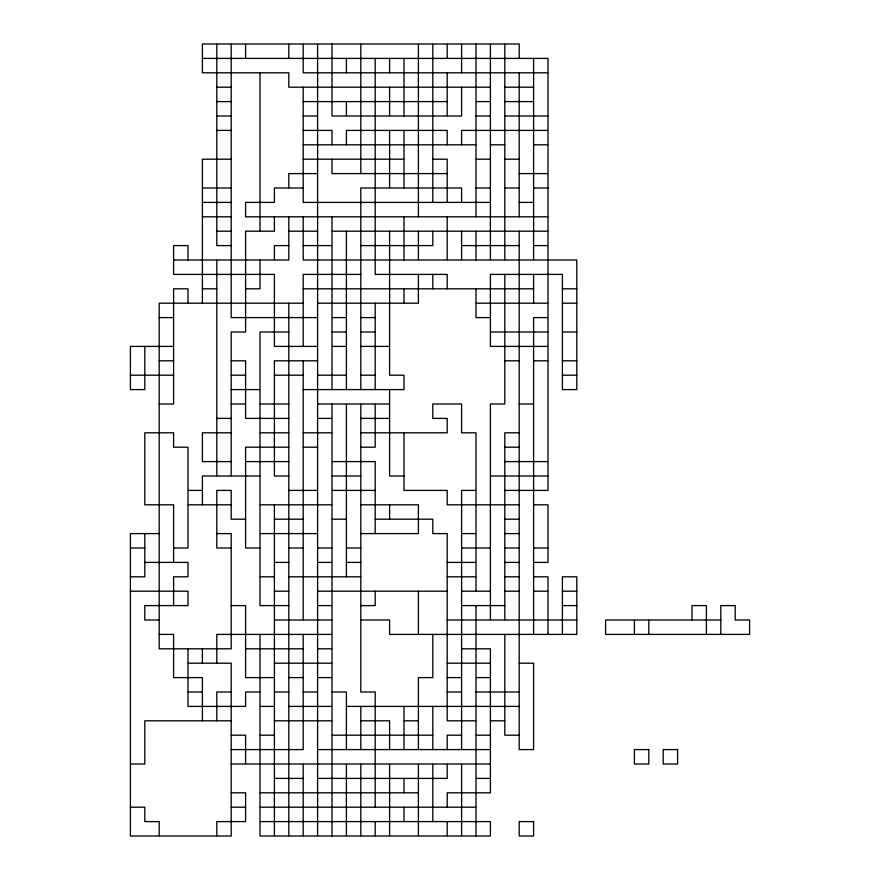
<?xml version="1.0" encoding="UTF-8"?>
<svg xmlns="http://www.w3.org/2000/svg" width="880" height="880" viewBox="0 0 880 880"><rect width="100%" height="100%" fill="white"/><g stroke="black" fill="none" stroke-linecap="round" stroke-linejoin="round"><path stroke-width="1.32" d="M202.4 58.399L547.998 58.399L547.998 490.402L504.801 490.402M547.998 72.798L303.204 72.798L303.204 44M216.799 87.197L231.198 87.197M490.402 87.197L288.805 87.197L288.805 72.798L202.4 72.798L202.4 44L519.2 44L519.2 58.399M504.801 87.197L533.599 87.197M216.799 101.596L231.198 101.596M303.204 101.596L447.205 101.596M476.003 101.596L490.402 101.596M504.801 101.596L533.599 101.596M216.799 115.995L231.198 115.995M303.204 115.995L317.603 115.995M476.003 115.995L490.402 115.995M504.801 115.995L547.998 115.995M216.799 130.405L231.198 130.405M303.204 130.405L332.002 130.405L332.002 144.804M547.998 130.405L461.604 130.405L461.604 144.804M303.204 144.804L476.003 144.804M490.402 144.804L504.801 144.804M533.599 144.804L547.998 144.804M231.198 159.203L202.4 159.203L202.4 303.204M303.204 159.203L403.997 159.203M432.795 159.203L447.205 159.203L447.205 202.4M476.003 159.203L490.402 159.203M504.801 159.203L519.2 159.203M317.603 173.602L288.805 173.602L288.805 188.001M447.205 173.602L332.002 173.602L332.002 159.203M519.2 173.602L547.998 173.602M202.4 188.001L231.198 188.001M303.204 188.001L274.395 188.001L274.395 202.4L245.597 202.4L245.597 216.799L547.998 216.799M476.003 188.001L490.402 188.001M504.801 188.001L519.2 188.001M533.599 188.001L547.998 188.001M202.4 202.4L231.198 202.4M490.402 202.4L303.204 202.4L303.204 87.197M519.2 202.4L533.599 202.4M202.4 216.799L231.198 216.799M216.799 231.198L231.198 231.198M288.805 231.198L317.603 231.198M332.002 231.198L547.998 231.198M231.198 245.597L216.799 245.597L216.799 44M288.805 245.597L274.395 245.597L274.395 259.996M303.204 245.597L332.002 245.597M360.8 245.597L432.795 245.597L432.795 231.198M461.604 245.597L519.2 245.597M533.599 245.597L547.998 245.597M173.602 259.996L288.805 259.996L288.805 216.799M360.8 274.395L303.204 274.395L303.204 346.401M202.4 288.805L216.799 288.805M245.597 288.805L259.996 288.805L259.996 259.996M303.204 288.805L533.599 288.805M562.397 288.805L576.796 288.805M303.204 303.204L159.203 303.204L159.203 648.802L231.198 648.802L231.198 533.599L216.799 533.599M317.603 303.204L418.396 303.204L418.396 274.395M476.003 303.204L547.998 303.204M562.397 303.204L576.796 303.204M159.203 317.603L173.602 317.603M317.603 317.603L231.198 317.603L231.198 44M332.002 317.603L346.401 317.603M360.8 317.603L375.199 317.603M490.402 317.603L476.003 317.603L476.003 288.805M547.998 317.603L533.599 317.603L533.599 634.403M288.805 332.002L259.996 332.002L259.996 605.605L288.805 605.605M332.002 332.002L346.401 332.002M360.8 332.002L375.199 332.002M490.402 332.002L547.998 332.002M562.397 332.002L576.796 332.002M173.602 346.401L130.405 346.401L130.405 389.598L144.804 389.598L144.804 346.401M317.603 346.401L274.395 346.401L274.395 274.395L173.602 274.395L173.602 245.597L188.001 245.597L188.001 259.996M332.002 346.401L346.401 346.401M360.8 346.401L389.598 346.401M547.998 346.401L490.402 346.401L490.402 274.395L562.397 274.395L562.397 389.598L576.796 389.598L576.796 259.996L303.204 259.996L303.204 216.799M159.203 360.8L173.602 360.8M231.198 360.8L245.597 360.8L245.597 418.396L288.805 418.396M317.603 360.8L274.395 360.8L274.395 476.003L288.805 476.003M504.801 360.8L519.2 360.8M533.599 360.8L547.998 360.8M562.397 360.8L576.796 360.8M130.405 375.199L173.602 375.199M231.198 375.199L245.597 375.199M274.395 375.199L303.204 375.199M317.603 375.199L346.401 375.199M360.8 375.199L375.199 375.199M562.397 375.199L576.796 375.199M231.198 389.598L259.996 389.598M303.204 389.598L403.997 389.598L403.997 375.199L389.598 375.199L389.598 231.198M159.203 403.997L173.602 403.997L173.602 288.805L188.001 288.805L188.001 303.204M231.198 403.997L245.597 403.997M259.996 403.997L288.805 403.997M317.603 403.997L389.598 403.997M519.2 403.997L533.599 403.997M216.799 418.396L231.198 418.396M317.603 418.396L332.002 418.396M360.8 418.396L389.598 418.396M231.198 432.795L202.4 432.795L202.4 461.604L231.198 461.604M259.996 432.795L288.805 432.795M303.204 432.795L332.002 432.795M360.8 432.795L447.205 432.795L447.205 418.396L432.795 418.396L432.795 403.997L461.604 403.997L461.604 432.795L476.003 432.795L476.003 591.195M519.2 432.795L504.801 432.795L504.801 620.004M288.805 447.205L245.597 447.205L245.597 547.998L259.996 547.998M303.204 447.205L317.603 447.205M360.8 447.205L375.199 447.205L375.199 403.997M504.801 447.205L519.2 447.205M245.597 461.604L288.805 461.604M332.002 461.604L375.199 461.604L375.199 533.599M504.801 461.604L547.998 461.604M259.996 476.003L202.4 476.003L202.4 504.801M332.002 476.003L360.8 476.003M403.997 476.003L389.598 476.003L389.598 389.598M490.402 476.003L547.998 476.003M188.001 490.402L202.4 490.402M288.805 490.402L317.603 490.402M332.002 490.402L375.199 490.402M476.003 490.402L461.604 490.402L461.604 749.595M188.001 504.801L231.198 504.801M259.996 504.801L332.002 504.801M360.8 504.801L418.396 504.801L418.396 533.599L360.8 533.599M519.2 504.801L447.205 504.801L447.205 490.402L403.997 490.402L403.997 432.795M533.599 504.801L547.998 504.801L547.998 562.397L533.599 562.397M245.597 519.2L231.198 519.2L231.198 490.402L216.799 490.402L216.799 547.998L231.198 547.998M274.395 519.2L303.204 519.2M332.002 519.2L346.401 519.2M375.199 519.2L432.795 519.2L432.795 533.599L447.205 533.599L447.205 720.797L476.003 720.797M504.801 519.2L519.2 519.2M159.203 533.599L130.405 533.599L130.405 836L231.198 836L231.198 663.201L188.001 663.201M259.996 533.599L317.603 533.599M461.604 533.599L476.003 533.599M504.801 533.599L519.2 533.599M130.405 547.998L144.804 547.998M173.602 547.998L188.001 547.998L188.001 447.205L173.602 447.205L173.602 432.795L144.804 432.795L144.804 504.801L173.602 504.801L173.602 562.397M288.805 547.998L303.204 547.998M317.603 547.998L332.002 547.998M346.401 547.998L360.8 547.998M461.604 547.998L490.402 547.998M504.801 547.998L519.2 547.998M533.599 547.998L547.998 547.998M144.804 562.397L188.001 562.397L188.001 576.796L173.602 576.796L173.602 605.605M274.395 562.397L288.805 562.397M317.603 562.397L332.002 562.397M346.401 562.397L360.8 562.397M447.205 562.397L476.003 562.397M504.801 562.397L519.2 562.397M130.405 576.796L144.804 576.796L144.804 533.599M259.996 576.796L274.395 576.796M288.805 576.796L360.8 576.796M447.205 576.796L476.003 576.796M504.801 576.796L519.2 576.796M533.599 576.796L547.998 576.796L547.998 634.403M130.405 591.195L188.001 591.195L188.001 605.605L144.804 605.605L144.804 620.004L159.203 620.004M274.395 591.195L288.805 591.195M317.603 591.195L447.205 591.195M461.604 591.195L490.402 591.195M504.801 591.195L519.2 591.195M533.599 591.195L547.998 591.195M562.397 591.195L576.796 591.195M231.198 605.605L245.597 605.605L245.597 677.6L274.395 677.6M317.603 605.605L332.002 605.605M360.8 605.605L375.199 605.605L375.199 591.195M461.604 605.605L504.801 605.605M562.397 605.605L576.796 605.605M274.395 620.004L332.002 620.004M360.8 620.004L389.598 620.004L389.598 634.403L576.796 634.403L576.796 576.796L562.397 576.796L562.397 634.403M447.205 620.004L576.796 620.004M720.797 620.004L605.605 620.004L605.605 634.403L749.595 634.403L749.595 620.004L735.196 620.004L735.196 605.605L720.797 605.605L720.797 634.403M159.203 634.403L173.602 634.403L173.602 677.6L202.4 677.6L202.4 720.797M332.002 634.403L216.799 634.403L216.799 663.201M245.597 648.802L303.204 648.802M317.603 648.802L332.002 648.802M461.604 648.802L490.402 648.802L490.402 792.803L447.205 792.803L447.205 807.202M274.395 663.201L332.002 663.201M447.205 663.201L490.402 663.201M519.2 663.201L533.599 663.201L533.599 749.595L519.2 749.595L519.2 231.198M288.805 677.6L303.204 677.6M317.603 677.6L332.002 677.6M447.205 677.6L461.604 677.6M476.003 677.6L490.402 677.6M188.001 691.999L202.4 691.999M231.198 691.999L216.799 691.999L216.799 720.797M259.996 691.999L245.597 691.999L245.597 706.398L188.001 706.398L188.001 648.802M274.395 691.999L288.805 691.999M303.204 691.999L317.603 691.999M332.002 691.999L346.401 691.999L346.401 749.595M447.205 691.999L461.604 691.999M476.003 691.999L519.2 691.999M259.996 706.398L274.395 706.398M288.805 706.398L332.002 706.398M346.401 706.398L519.2 706.398M231.198 720.797L144.804 720.797L144.804 764.005L130.405 764.005M274.395 720.797L332.002 720.797M360.8 720.797L389.598 720.797L389.598 749.595M403.997 720.797L418.396 720.797M490.402 720.797L504.801 720.797M231.198 735.196L245.597 735.196L245.597 764.005M259.996 735.196L274.395 735.196M332.002 735.196L432.795 735.196M461.604 735.196L447.205 735.196L447.205 749.595M476.003 735.196L490.402 735.196M519.2 735.196L504.801 735.196L504.801 634.403M231.198 749.595L303.204 749.595L303.204 634.403M317.603 749.595L490.402 749.595M231.198 764.005L490.402 764.005M274.395 778.404L303.204 778.404M317.603 778.404L447.205 778.404L447.205 764.005M476.003 778.404L490.402 778.404M231.198 792.803L245.597 792.803L245.597 821.601L216.799 821.601L216.799 836M259.996 792.803L418.396 792.803M130.405 807.202L144.804 807.202L144.804 821.601L159.203 821.601L159.203 836M231.198 807.202L245.597 807.202M259.996 807.202L476.003 807.202M259.996 821.601L490.402 821.601L490.402 836L259.996 836L259.996 634.403M706.398 634.403L706.398 605.605L691.999 605.605L691.999 620.004M648.802 620.004L648.802 634.403M634.403 620.004L634.403 634.403M533.599 58.399L533.599 259.996M533.599 274.395L533.599 303.204M519.2 72.798L519.2 216.799M504.801 44L504.801 259.996M504.801 274.395L504.801 403.997L490.402 403.997L490.402 620.004M490.402 44L490.402 259.996M476.003 44L476.003 216.799M476.003 231.198L476.003 259.996M476.003 605.605L476.003 836M461.604 44L461.604 72.798M461.604 87.197L461.604 115.995L332.002 115.995L332.002 44M461.604 202.4L461.604 188.001L360.8 188.001L360.8 389.598M461.604 231.198L461.604 259.996M461.604 764.005L461.604 836M447.205 44L447.205 58.399M447.205 72.798L447.205 115.995M447.205 144.804L447.205 130.405L346.401 130.405L346.401 144.804M447.205 216.799L447.205 259.996M447.205 288.805L447.205 274.395L375.199 274.395L375.199 58.399M447.205 821.601L447.205 836M432.795 44L432.795 202.4M432.795 274.395L432.795 288.805M432.795 634.403L432.795 677.6L418.396 677.6L418.396 749.595M432.795 706.398L432.795 749.595M432.795 764.005L432.795 821.601M418.396 44L418.396 216.799M418.396 231.198L418.396 259.996M418.396 591.195L418.396 634.403M418.396 764.005L418.396 836M403.997 58.399L403.997 115.995M403.997 130.405L403.997 188.001M403.997 216.799L403.997 259.996M403.997 288.805L403.997 303.204M403.997 706.398L403.997 749.595M403.997 778.404L403.997 792.803M403.997 807.202L403.997 821.601M389.598 58.399L389.598 72.798M389.598 87.197L389.598 115.995M389.598 130.405L389.598 188.001M389.598 504.801L389.598 519.2M389.598 764.005L389.598 836M375.199 303.204L375.199 389.598M375.199 807.202L375.199 691.999L360.8 691.999L360.8 403.997M375.199 821.601L375.199 836M360.8 44L360.8 173.602M360.8 706.398L360.8 749.595M360.8 764.005L360.8 836M346.401 58.399L346.401 72.798M346.401 101.596L346.401 115.995M346.401 231.198L346.401 389.598M346.401 403.997L346.401 576.796M346.401 764.005L346.401 836M332.002 216.799L332.002 389.598M332.002 403.997L332.002 836M317.603 44L317.603 836M303.204 360.8L303.204 620.004M303.204 764.005L303.204 836M288.805 44L288.805 58.399M288.805 303.204L288.805 836M274.395 216.799L274.395 231.198L245.597 231.198L245.597 332.002L231.198 332.002L231.198 476.003M274.395 504.801L274.395 836M259.996 72.798L259.996 231.198M245.597 44L245.597 58.399M216.799 259.996L216.799 476.003M202.4 648.802L202.4 663.201M648.802 749.595L634.403 749.595L634.403 764.005L648.802 764.005L648.802 749.595M677.6 749.595L663.201 749.595L663.201 764.005L677.6 764.005L677.6 749.595M533.599 821.601L519.2 821.601L519.2 836L533.599 836L533.599 821.601"/></g></svg>
